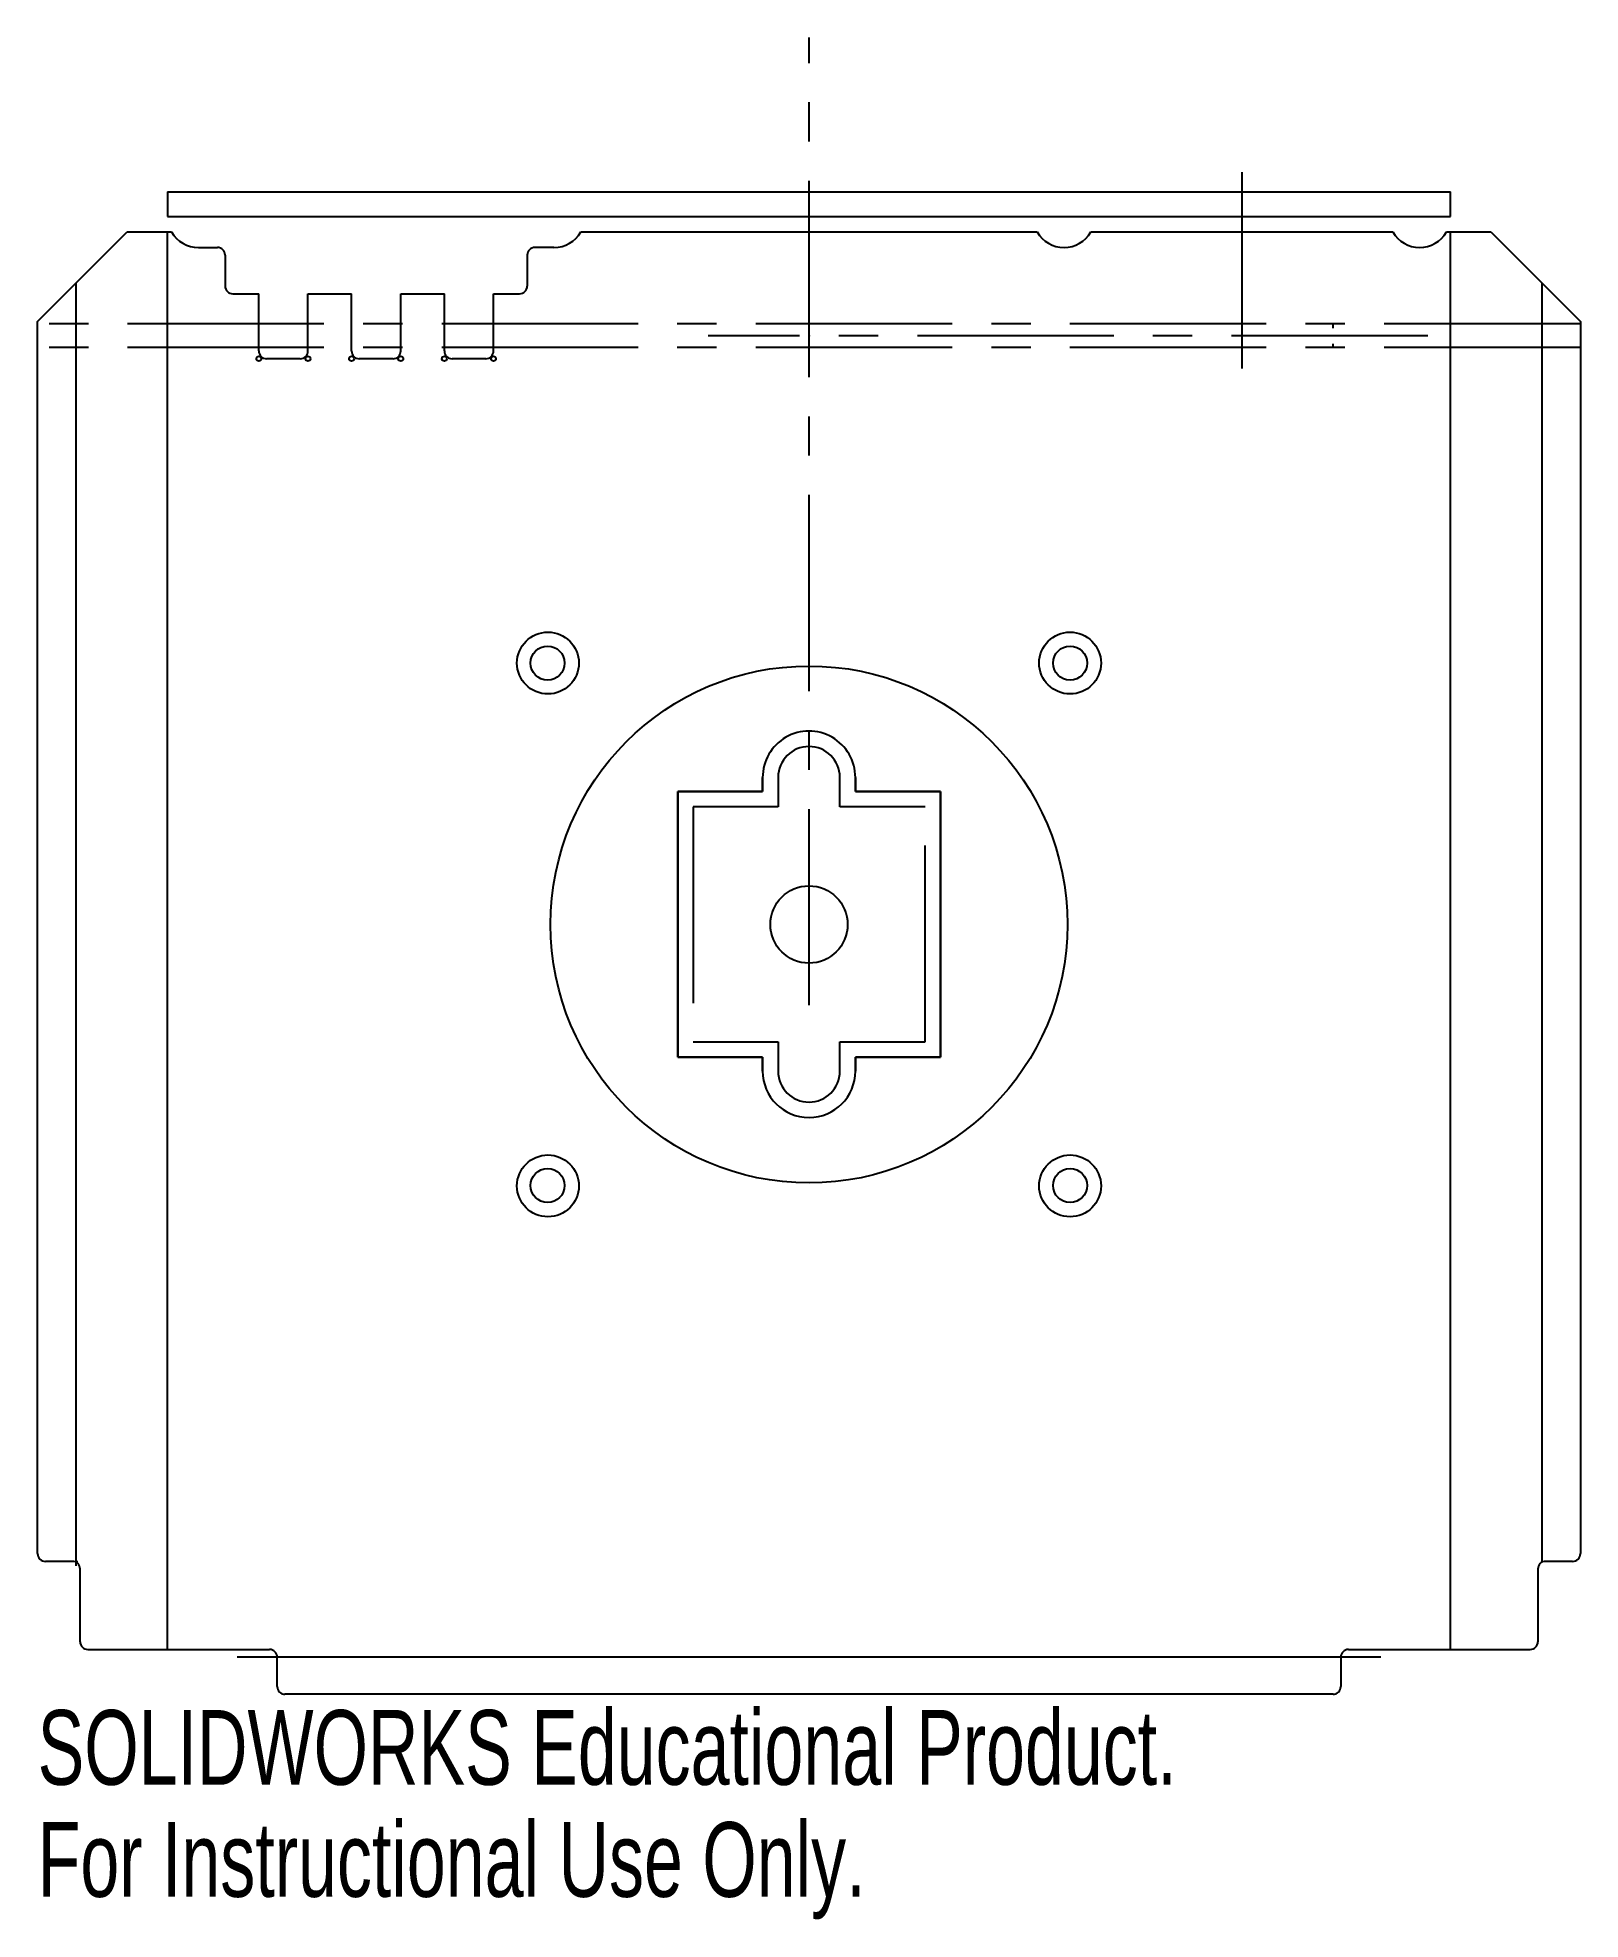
# Model space of a CAD drawing. Header units: millimetres. Extents: x -50 to 50, y -64 to 57.
import ezdxf

# ---------------------------------------------------------------- set-up
doc = ezdxf.new("R2010")
doc.units = ezdxf.units.MM
doc.header["$PDSIZE"] = -1
doc.linetypes.add('CENTERX2', pattern=[20.32, 12.7, -2.54, 2.54, -2.54])
doc.styles.add('SLDTEXTSTYLE0', font='TXT', dxfattribs={"width": 0.7})

msp = doc.modelspace()

# ---------------------------------------------------------------- linework, layer by layer
at = {"color": 7, "linetype": 'CENTERX2'}
for p, q in [((0, -5.23), (0, 57.37)), ((28, 48.67), (28, 34.2)), ((49.9, 38.86), (-49.9, 38.86)), ((40.03, 38.09), (-6.52, 38.09)), ((49.9, 37.33), (-49.9, 37.33)), ((-2, 9.51), (-1.99, 7.61)), ((2, 7.61), (2, 9.51)), ((-1.99, 7.61), (-7.49, 7.61)), ((-7.49, 7.61), (-7.49, -7.59)), ((7.51, 7.61), (2, 7.61)), ((7.51, -7.59), (7.51, 7.61)), ((-7.49, -7.59), (-2, -7.59)), ((-2, -7.59), (-2, -9.49)), ((2, -9.49), (2, -7.59)), ((2, -7.59), (7.51, -7.59))]:
    msp.add_line(p, q, dxfattribs=at)
at = {"color": 7, "linetype": 'Continuous'}
for p, q in [((-41.5, 47.4), (41.5, 47.4)), ((-41.5, 47.4), (-41.5, 45.8)), ((41.5, 45.8), (41.5, 47.4)), ((-41.5, 45.8), (41.5, 45.8)), ((-41.5, -46.9), (-41.5, 44.8)), ((41.5, -46.9), (41.5, 44.8)), ((-47.4, -41.5), (-47.4, 41.5)), ((47.4, 41.5), (47.4, -41.2)), ((33.89, 38.83), (33.89, 38.58)), ((33.89, 37.56), (33.89, 37.31)), ((-3, 8.61), (-8.49, 8.61)), ((-8.49, 8.61), (-8.49, -8.59)), ((-3, 9.51), (-3, 8.61)), ((3, 8.61), (3, 9.51)), ((8.51, 8.61), (3, 8.61)), ((8.51, -8.59), (8.51, 8.61)), ((-8.49, -8.59), (-3, -8.59)), ((-3, -8.59), (-3, -9.49)), ((3, -9.49), (3, -8.59)), ((3, -8.59), (8.51, -8.59)), ((-47.4, -41.2), (-47.3, -41.2)), ((37, -47.4), (-37, -47.4))]:
    msp.add_line(p, q, dxfattribs=at)
at = {"color": 7, "linetype": 'Continuous', "lineweight": 25}
for p, q in [((-49.9, 39), (-44.1, 44.8)), ((-44.1, 44.8), (-41.23, 44.8)), ((-14.77, 44.8), (14.77, 44.8)), ((18.23, 44.8), (37.77, 44.8)), ((41.23, 44.8), (44.1, 44.8)), ((44.1, 44.8), (49.9, 39)), ((-39.5, 43.8), (-38.27, 43.8)), ((-37.77, 43.3), (-37.77, 41.3)), ((-18.23, 43.3), (-18.23, 41.3)), ((-16.5, 43.8), (-17.73, 43.8)), ((-37.27, 40.8), (-35.59, 40.8)), ((-35.59, 37.1), (-35.59, 40.8)), ((-32.41, 37.1), (-32.41, 40.8)), ((-32.41, 40.8), (-29.59, 40.8)), ((-29.59, 37.1), (-29.59, 40.8)), ((-26.41, 37.1), (-26.41, 40.8)), ((-26.41, 40.8), (-23.59, 40.8)), ((-23.59, 37.1), (-23.59, 40.8)), ((-20.41, 37.1), (-20.41, 40.8)), ((-20.41, 40.8), (-18.73, 40.8)), ((-49.9, -40.7), (-49.9, 39)), ((49.9, 39), (49.9, -40.7)), ((-32.91, 36.6), (-35.09, 36.6)), ((-26.91, 36.6), (-29.09, 36.6)), ((-20.91, 36.6), (-23.09, 36.6)), ((-8.49, 8.61), (-3, 8.61)), ((-8.49, -8.59), (-8.49, 8.61)), ((-3, 8.61), (-3, 9.51)), ((3, 9.51), (3, 8.61)), ((3, 8.61), (8.51, 8.61)), ((8.51, 8.61), (8.51, -8.59)), ((-3, -8.59), (-8.49, -8.59)), ((-3, -9.49), (-3, -8.59)), ((3, -8.59), (3, -9.49)), ((8.51, -8.59), (3, -8.59)), ((-47.65, -41.2), (-49.4, -41.2)), ((49.4, -41.2), (47.65, -41.2)), ((-47.15, -46.4), (-47.15, -41.7)), ((47.15, -41.7), (47.15, -46.4)), ((-46.65, -46.9), (-34.9, -46.9)), ((-34.4, -49.3), (-34.4, -47.4)), ((34.4, -47.4), (34.4, -49.3)), ((34.9, -46.9), (46.65, -46.9)), ((33.9, -49.8), (-33.9, -49.8))]:
    msp.add_line(p, q, dxfattribs=at)
for centre, radius in [((-35.59, 36.6), 0.16), ((-32.41, 36.6), 0.16), ((-29.59, 36.6), 0.16), ((-26.41, 36.6), 0.16), ((-23.59, 36.6), 0.16), ((-20.41, 36.6), 0.16), ((-16.91, 16.91), 1.1), ((16.89, 16.91), 1.1), ((-16.91, -16.89), 1.1), ((16.89, -16.89), 1.1)]:
    msp.add_circle(centre, radius, dxfattribs=at)
at = {"color": 7, "linetype": 'CENTERX2'}
for centre in [(-16.89, 16.91), (16.89, 16.91), (-16.89, -16.91), (16.89, -16.91)]:
    msp.add_circle(centre, 2, dxfattribs=at)
at = {"color": 7, "linetype": 'Continuous'}
for centre, radius in [((-16.91, 16.91), 1.1), ((16.89, 16.91), 1.1), ((0, 0), 16.72), ((0, 0), 2.5), ((-16.91, -16.89), 1.1), ((16.89, -16.89), 1.1)]:
    msp.add_circle(centre, radius, dxfattribs=at)
at = {"color": 7, "linetype": 'Continuous', "lineweight": 25}
for centre, radius, start, end in [((-39.5, 45.8), 2, 210, 270), ((-16.5, 45.8), 2, 270, 330), ((16.5, 45.8), 2, 210, 330), ((39.5, 45.8), 2, 210, 330), ((-38.27, 43.3), 0.5, 360, 90), ((-17.73, 43.3), 0.5, 90, 180), ((-37.27, 41.3), 0.5, 180, 270), ((-18.73, 41.3), 0.5, 270, 0), ((-35.09, 37.1), 0.5, 180, 270), ((-32.91, 37.1), 0.5, 270, 0), ((-29.09, 37.1), 0.5, 180, 270), ((-26.91, 37.1), 0.5, 270, 0), ((-23.09, 37.1), 0.5, 180, 270), ((-20.91, 37.1), 0.5, 270, 0), ((0, 9.51), 3, 0, 180.0344), ((0, -9.49), 3, 180, 0), ((-49.4, -40.7), 0.5, 180, 270), ((-47.65, -41.7), 0.5, 0, 90), ((47.65, -41.7), 0.5, 90, 180), ((49.4, -40.7), 0.5, 270, 0), ((-46.65, -46.4), 0.5, 180, 270), ((-34.9, -47.4), 0.5, 0, 90), ((34.9, -47.4), 0.5, 90, 180), ((46.65, -46.4), 0.5, 270, 0), ((-33.9, -49.3), 0.5, 180, 270), ((33.9, -49.3), 0.5, 270, 0)]:
    msp.add_arc(centre, radius, start, end, dxfattribs=at)
at = {"color": 7, "linetype": 'Continuous'}
for centre, start, end in [((0, 9.51), 0, 180.0344), ((0, -9.49), 180, 0)]:
    msp.add_arc(centre, 3, start, end, dxfattribs=at)
at = {"color": 7, "linetype": 'CENTERX2'}
for centre, start, end in [((0, 9.51), 0, 180), ((0, -9.49), 180, 0)]:
    msp.add_arc(centre, 2, start, end, dxfattribs=at)
at = {"color": 7, "linetype": 'Continuous'}
for p in [(0, 38.09), (28, 38.09)]:
    msp.add_point(p, dxfattribs=at)

# ---------------------------------------------------------------- texts
at = {"color": 7, "linetype": 'Continuous', "char_height": 4.8336, "attachment_point": 1, "style": 'SLDTEXTSTYLE0'}
for s, insert in [('SOLIDWORKS Educational Product.', (-49.9, -50.82)), ('For Instructional Use Only.', (-49.9, -58.07))]:
    msp.add_mtext(s, dxfattribs=dict(at, insert=insert))

doc.saveas('drawing.dxf')
